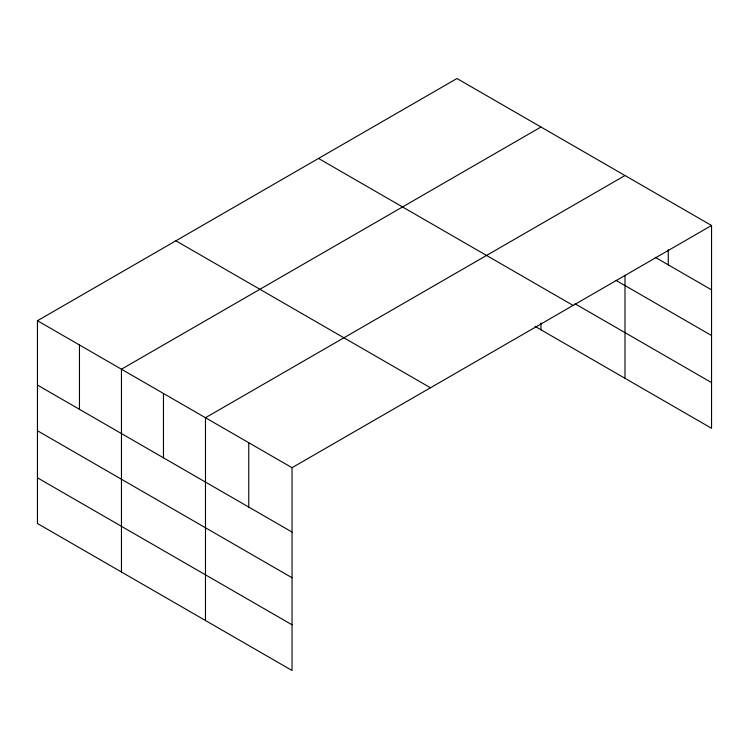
<?xml version="1.0" encoding="UTF-8"?>
<svg xmlns="http://www.w3.org/2000/svg" width="749" height="749" viewBox="0 0 749 749"><rect width="100%" height="100%" fill="white"/><g stroke="black" fill="none" stroke-linecap="round" stroke-linejoin="round"><path stroke-width="1.12" d="M624.994 275.276L624.994 378.311M534.973 326.339L711.55 428.278L711.55 225.496L456.965 78.514L37.45 320.722L37.45 523.504L292.035 670.486L292.035 467.704L37.45 320.722M540.975 127.021L121.46 369.22L121.46 572.011M624.994 175.519L205.479 417.727L205.479 620.509M292.035 467.704L711.55 225.496M655.188 257.3L711.55 289.844M615.987 280.36L711.55 335.524M574.979 303.748L711.55 382.599M318.522 158.442L573.107 305.423M175.893 240.794L430.478 387.776M37.45 385.061L292.035 532.052M37.45 430.75L292.035 577.732M37.45 477.815L292.035 624.797M668.267 249.651L668.267 264.856M540.975 322.95L540.975 329.803M248.752 442.715L248.752 507.064M163.469 393.478L163.469 457.817M79.46 344.971L79.46 409.319"/></g></svg>
